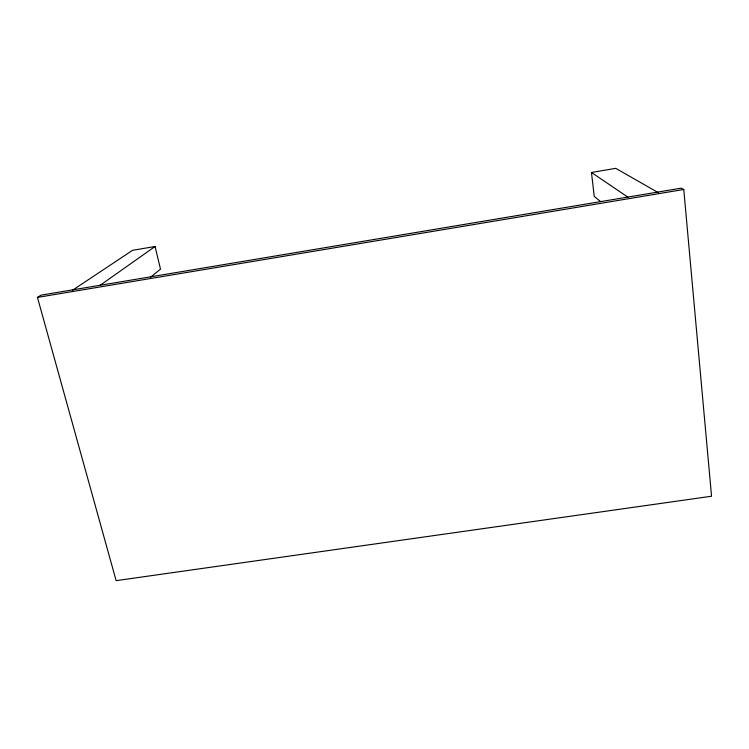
<?xml version="1.0" encoding="UTF-8"?>
<svg xmlns="http://www.w3.org/2000/svg" width="749" height="749" viewBox="0 0 749 749"><rect width="100%" height="100%" fill="white"/><g stroke="black" fill="none" stroke-linecap="round" stroke-linejoin="round"><path stroke-width="1.12" d="M150.577 277.158L160.501 269.144L155.052 246.496L132.554 250.316L72.55 290.209M99.823 285.519L155.052 246.496M37.45 297.4L41.092 295.134L681.15 188.168L683.762 189.478L711.55 496.231L116.132 580.653L37.45 297.4L683.762 189.478M600.595 201.556L594.238 196.435L591.467 172.467L615.762 168.347L658.39 192.718M591.467 172.467L627.999 197.23"/></g></svg>
